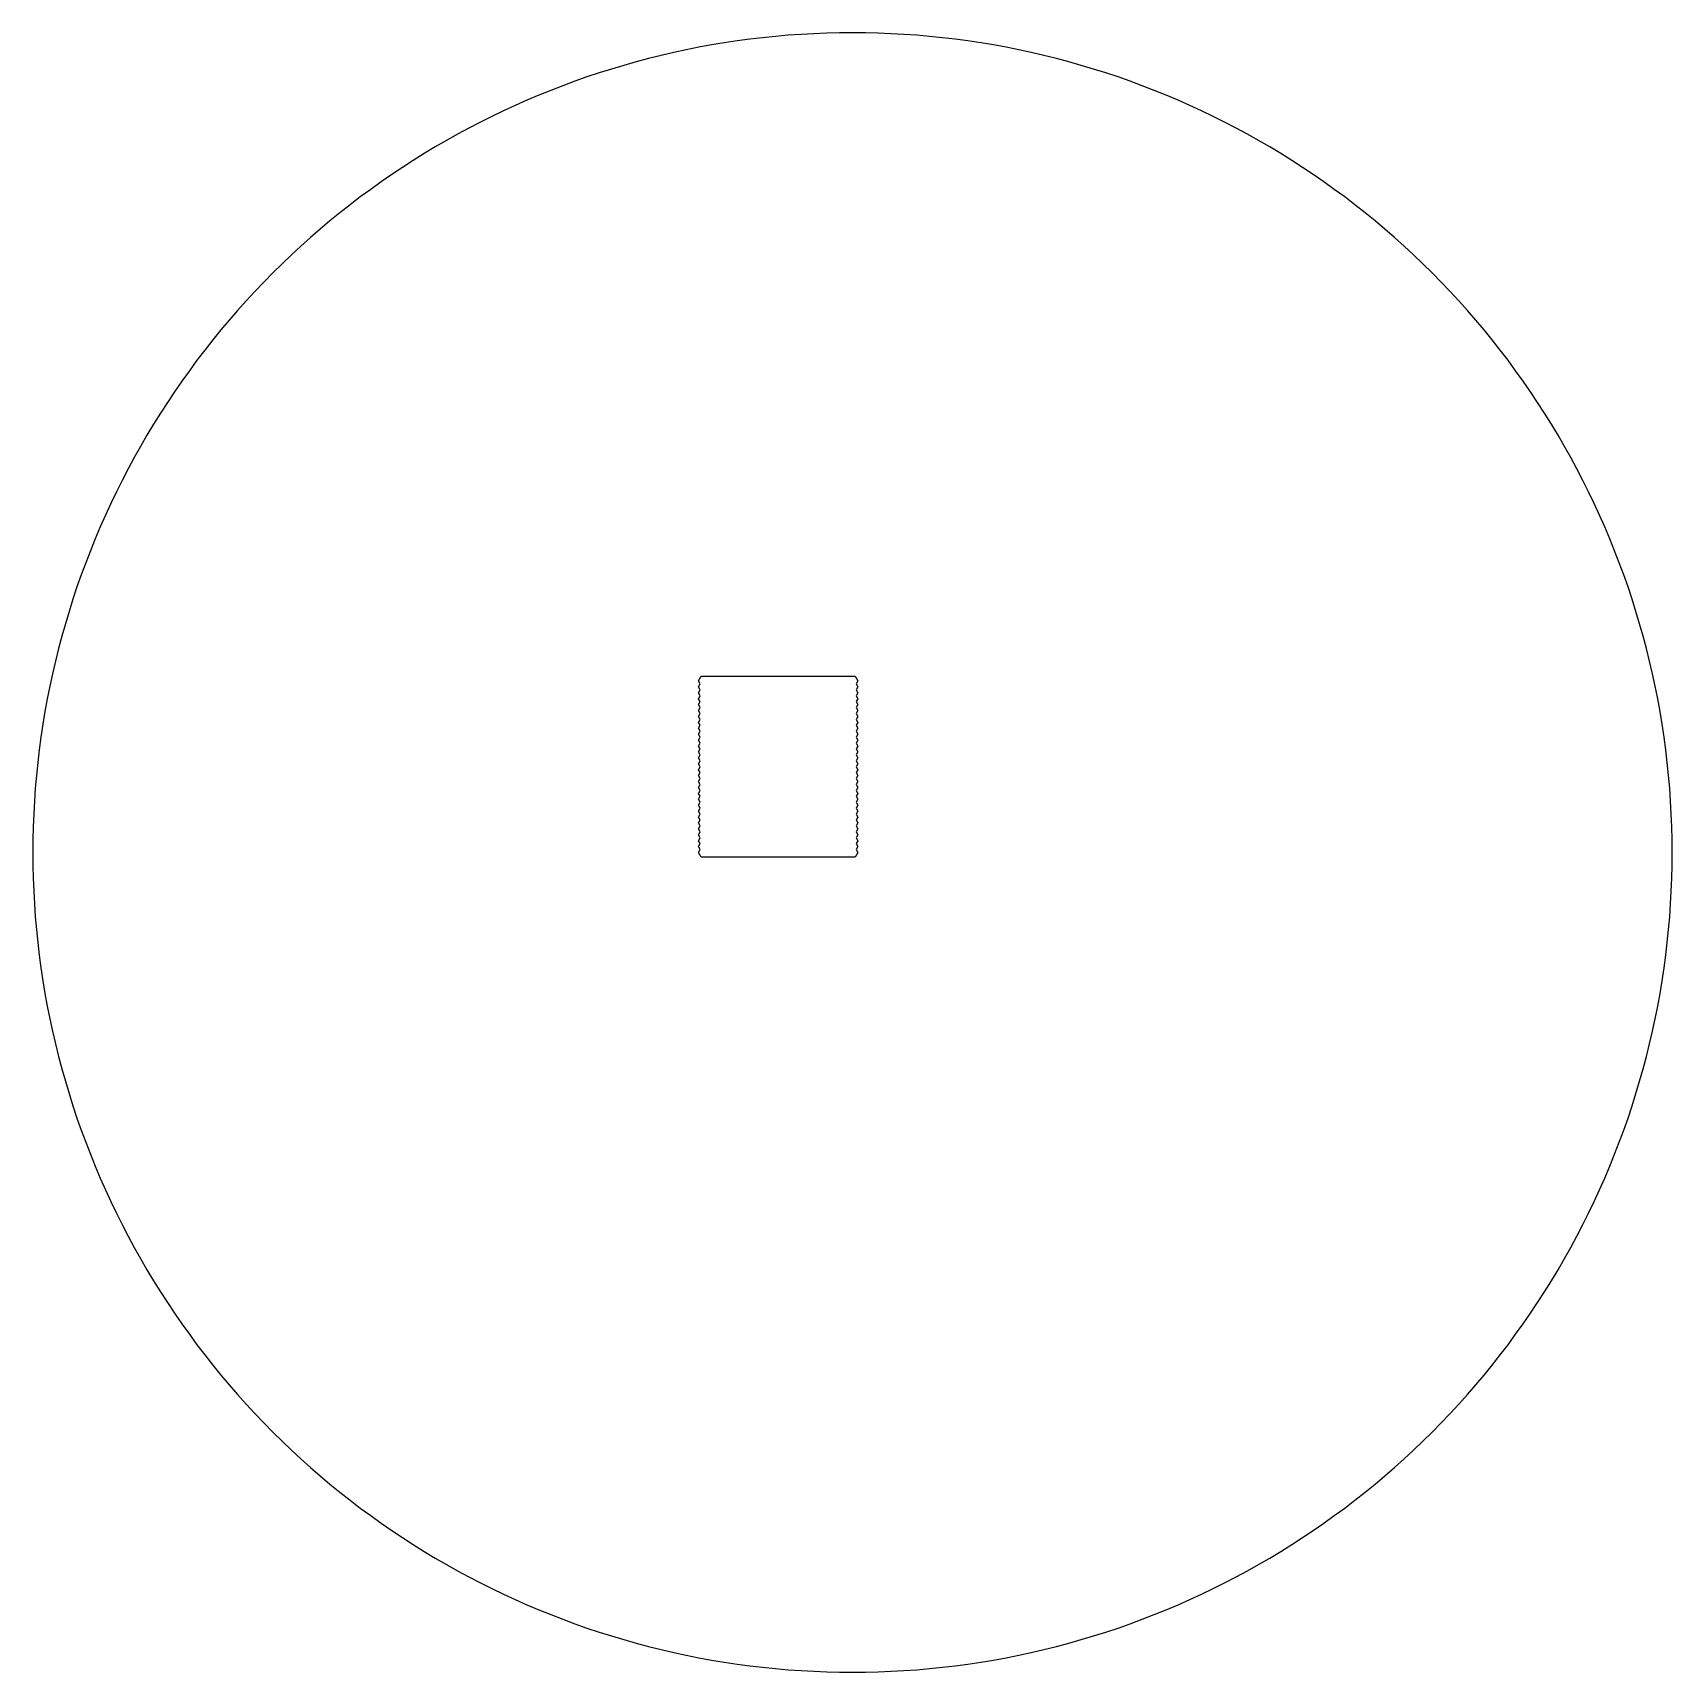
# Model space of a CAD drawing. Header units: metres. Extents: x -3000 to 3000, y -3000 to 3000.
import ezdxf

# ---------------------------------------------------------------- set-up
doc = ezdxf.new("R2010")
doc.units = ezdxf.units.M

msp = doc.modelspace()

# ---------------------------------------------------------------- linework, layer by layer
for p, q in [((0, 3000), (-47.1219, 2999.63)), ((47.1219, 2999.63), (0, 3000)), ((-562.144, 2946.86), (-608.362, 2937.67)), ((-515.787, 2955.33), (-562.144, 2946.86)), ((-469.303, 2963.07), (-515.787, 2955.33)), ((-422.704, 2970.07), (-469.303, 2963.07)), ((-376, 2976.34), (-422.704, 2970.07)), ((-329.203, 2981.88), (-376, 2976.34)), ((-282.325, 2986.69), (-329.203, 2981.88)), ((-235.377, 2990.75), (-282.325, 2986.69)), ((-188.372, 2994.08), (-235.377, 2990.75)), ((-141.319, 2996.67), (-188.372, 2994.08)), ((-94.2323, 2998.52), (-141.319, 2996.67)), ((-47.1219, 2999.63), (-94.2323, 2998.52)), ((94.2323, 2998.52), (47.1219, 2999.63)), ((141.319, 2996.67), (94.2323, 2998.52)), ((188.372, 2994.08), (141.319, 2996.67)), ((235.377, 2990.75), (188.372, 2994.08)), ((282.325, 2986.69), (235.377, 2990.75)), ((329.203, 2981.88), (282.325, 2986.69)), ((376, 2976.34), (329.203, 2981.88)), ((422.704, 2970.07), (376, 2976.34)), ((469.303, 2963.07), (422.704, 2970.07)), ((515.787, 2955.33), (469.303, 2963.07)), ((562.144, 2946.86), (515.787, 2955.33)), ((608.362, 2937.67), (562.144, 2946.86)), ((-836.973, 2880.88), (-882.121, 2867.38)), ((-791.619, 2893.67), (-836.973, 2880.88)), ((-746.07, 2905.75), (-791.619, 2893.67)), ((-700.336, 2917.11), (-746.07, 2905.75)), ((-654.43, 2927.75), (-700.336, 2917.11)), ((-608.362, 2937.67), (-654.43, 2927.75)), ((654.43, 2927.75), (608.362, 2937.67)), ((700.336, 2917.11), (654.43, 2927.75)), ((746.07, 2905.75), (700.336, 2917.11)), ((791.619, 2893.67), (746.07, 2905.75)), ((836.973, 2880.88), (791.619, 2893.67)), ((882.121, 2867.38), (836.973, 2880.88)), ((-1016.21, 2822.64), (-1060.42, 2806.33)), ((-971.752, 2838.26), (-1016.21, 2822.64)), ((-927.051, 2853.17), (-971.752, 2838.26)), ((-882.121, 2867.38), (-927.051, 2853.17)), ((927.051, 2853.17), (882.121, 2867.38)), ((971.752, 2838.26), (927.051, 2853.17)), ((1016.21, 2822.64), (971.752, 2838.26)), ((1060.42, 2806.33), (1016.21, 2822.64)), ((-1148.05, 2771.64), (-1191.44, 2753.26)), ((-1104.37, 2789.33), (-1148.05, 2771.64)), ((-1060.42, 2806.33), (-1104.37, 2789.33)), ((1104.37, 2789.33), (1060.42, 2806.33)), ((1148.05, 2771.64), (1104.37, 2789.33)), ((1191.44, 2753.26), (1148.05, 2771.64)), ((-1277.34, 2714.48), (-1319.82, 2694.08)), ((-1234.54, 2734.21), (-1277.34, 2714.48)), ((-1191.44, 2753.26), (-1234.54, 2734.21)), ((1234.54, 2734.21), (1191.44, 2753.26)), ((1277.34, 2714.48), (1234.54, 2734.21)), ((1319.82, 2694.08), (1277.34, 2714.48)), ((-1403.79, 2651.3), (-1445.26, 2628.92)), ((-1361.97, 2673.02), (-1403.79, 2651.3)), ((-1319.82, 2694.08), (-1361.97, 2673.02)), ((1361.97, 2673.02), (1319.82, 2694.08)), ((1403.79, 2651.3), (1361.97, 2673.02)), ((1445.26, 2628.92), (1403.79, 2651.3)), ((-1527.12, 2582.23), (-1567.5, 2557.92)), ((-1486.38, 2605.89), (-1527.12, 2582.23)), ((-1445.26, 2628.92), (-1486.38, 2605.89)), ((1486.38, 2605.89), (1445.26, 2628.92)), ((1527.12, 2582.23), (1486.38, 2605.89)), ((1567.5, 2557.92), (1527.12, 2582.23)), ((-1607.48, 2532.98), (-1647.07, 2507.42)), ((-1567.5, 2557.92), (-1607.48, 2532.98)), ((1607.48, 2532.98), (1567.5, 2557.92)), ((1647.07, 2507.42), (1607.48, 2532.98)), ((-1686.25, 2481.24), (-1725.02, 2454.45)), ((-1647.07, 2507.42), (-1686.25, 2481.24)), ((1686.25, 2481.24), (1647.07, 2507.42)), ((1725.02, 2454.45), (1686.25, 2481.24)), ((-1763.36, 2427.05), (-1801.26, 2399.05)), ((-1725.02, 2454.45), (-1763.36, 2427.05)), ((1763.36, 2427.05), (1725.02, 2454.45)), ((1801.26, 2399.05), (1763.36, 2427.05)), ((-1875.73, 2341.29), (-1912.27, 2311.54)), ((-1838.72, 2370.47), (-1875.73, 2341.29)), ((-1801.26, 2399.05), (-1838.72, 2370.47)), ((1838.72, 2370.47), (1801.26, 2399.05)), ((1875.73, 2341.29), (1838.72, 2370.47)), ((1912.27, 2311.54), (1875.73, 2341.29)), ((-1948.34, 2281.22), (-1983.94, 2250.33)), ((-1912.27, 2311.54), (-1948.34, 2281.22)), ((1948.34, 2281.22), (1912.27, 2311.54)), ((1983.94, 2250.33), (1948.34, 2281.22)), ((-1983.94, 2250.33), (-2019.04, 2218.89)), ((2019.04, 2218.89), (1983.94, 2250.33)), ((-2053.64, 2186.91), (-2087.74, 2154.38)), ((-2019.04, 2218.89), (-2053.64, 2186.91)), ((2053.64, 2186.91), (2019.04, 2218.89)), ((2087.74, 2154.38), (2053.64, 2186.91)), ((-2121.32, 2121.32), (-2154.38, 2087.74)), ((-2087.74, 2154.38), (-2121.32, 2121.32)), ((2121.32, 2121.32), (2087.74, 2154.38)), ((2154.38, 2087.74), (2121.32, 2121.32)), ((-2186.91, 2053.64), (-2218.89, 2019.04)), ((-2154.38, 2087.74), (-2186.91, 2053.64)), ((2186.91, 2053.64), (2154.38, 2087.74)), ((2218.89, 2019.04), (2186.91, 2053.64)), ((-2250.33, 1983.94), (-2281.22, 1948.34)), ((-2218.89, 2019.04), (-2250.33, 1983.94)), ((2250.33, 1983.94), (2218.89, 2019.04)), ((2281.22, 1948.34), (2250.33, 1983.94)), ((-2281.22, 1948.34), (-2311.54, 1912.27)), ((2311.54, 1912.27), (2281.22, 1948.34)), ((-2341.29, 1875.73), (-2370.47, 1838.72)), ((-2311.54, 1912.27), (-2341.29, 1875.73)), ((2341.29, 1875.73), (2311.54, 1912.27)), ((2370.47, 1838.72), (2341.29, 1875.73)), ((-2399.05, 1801.26), (-2427.05, 1763.36)), ((-2370.47, 1838.72), (-2399.05, 1801.26)), ((2399.05, 1801.26), (2370.47, 1838.72)), ((2427.05, 1763.36), (2399.05, 1801.26)), ((-2427.05, 1763.36), (-2454.45, 1725.02)), ((2454.45, 1725.02), (2427.05, 1763.36)), ((-2481.24, 1686.25), (-2507.42, 1647.07)), ((-2454.45, 1725.02), (-2481.24, 1686.25)), ((2481.24, 1686.25), (2454.45, 1725.02)), ((2507.42, 1647.07), (2481.24, 1686.25)), ((-2507.42, 1647.07), (-2532.98, 1607.48)), ((2532.98, 1607.48), (2507.42, 1647.07)), ((-2557.92, 1567.5), (-2582.23, 1527.12)), ((-2532.98, 1607.48), (-2557.92, 1567.5)), ((2557.92, 1567.5), (2532.98, 1607.48)), ((2582.23, 1527.12), (2557.92, 1567.5)), ((-2582.23, 1527.12), (-2605.89, 1486.38)), ((2605.89, 1486.38), (2582.23, 1527.12)), ((-2628.92, 1445.26), (-2651.3, 1403.79)), ((-2605.89, 1486.38), (-2628.92, 1445.26)), ((2628.92, 1445.26), (2605.89, 1486.38)), ((2651.3, 1403.79), (2628.92, 1445.26)), ((-2651.3, 1403.79), (-2673.02, 1361.97)), ((2673.02, 1361.97), (2651.3, 1403.79)), ((-2673.02, 1361.97), (-2694.08, 1319.82)), ((2694.08, 1319.82), (2673.02, 1361.97)), ((-2714.48, 1277.34), (-2734.21, 1234.54)), ((-2694.08, 1319.82), (-2714.48, 1277.34)), ((2714.48, 1277.34), (2694.08, 1319.82)), ((2734.21, 1234.54), (2714.48, 1277.34)), ((-2734.21, 1234.54), (-2753.26, 1191.44)), ((2753.26, 1191.44), (2734.21, 1234.54)), ((-2771.64, 1148.05), (-2789.33, 1104.37)), ((-2753.26, 1191.44), (-2771.64, 1148.05)), ((2771.64, 1148.05), (2753.26, 1191.44)), ((2789.33, 1104.37), (2771.64, 1148.05)), ((-2789.33, 1104.37), (-2806.33, 1060.42)), ((2806.33, 1060.42), (2789.33, 1104.37)), ((-2806.33, 1060.42), (-2822.64, 1016.21)), ((2822.64, 1016.21), (2806.33, 1060.42)), ((-2838.26, 971.752), (-2853.17, 927.051)), ((-2822.64, 1016.21), (-2838.26, 971.752)), ((2838.26, 971.752), (2822.64, 1016.21)), ((2853.17, 927.051), (2838.26, 971.752)), ((-2853.17, 927.051), (-2867.38, 882.121)), ((2867.38, 882.121), (2853.17, 927.051)), ((-2867.38, 882.121), (-2880.88, 836.973)), ((2880.88, 836.973), (2867.38, 882.121)), ((-2893.67, 791.619), (-2905.75, 746.07)), ((-2880.88, 836.973), (-2893.67, 791.619)), ((2893.67, 791.619), (2880.88, 836.973)), ((2905.75, 746.07), (2893.67, 791.619)), ((-2905.75, 746.07), (-2917.11, 700.336)), ((2917.11, 700.336), (2905.75, 746.07)), ((-2917.11, 700.336), (-2927.75, 654.43)), ((2927.75, 654.43), (2917.11, 700.336)), ((-2937.67, 608.362), (-2946.86, 562.144)), ((-2927.75, 654.43), (-2937.67, 608.362)), ((-563.75, 627.868), (-553.75, 645.189)), ((-557.5, 617.043), (-563.75, 627.868)), ((-563.75, 606.218), (-557.5, 617.043)), ((-557.5, 595.392), (-563.75, 606.218)), ((-553.75, 645.189), (10, 645.189)), ((10, 645.189), (20, 627.868)), ((20, 627.868), (13.75, 617.043)), ((13.75, 617.043), (20, 606.218)), ((20, 606.218), (13.75, 595.392)), ((2937.67, 608.362), (2927.75, 654.43)), ((2946.86, 562.144), (2937.67, 608.362)), ((-2946.86, 562.144), (-2955.33, 515.787)), ((-563.75, 584.567), (-557.5, 595.392)), ((-557.5, 573.742), (-563.75, 584.567)), ((-563.75, 562.917), (-557.5, 573.742)), ((-557.5, 552.091), (-563.75, 562.917)), ((-563.75, 541.266), (-557.5, 552.091)), ((-557.5, 530.441), (-563.75, 541.266)), ((13.75, 595.392), (20, 584.567)), ((20, 584.567), (13.75, 573.742)), ((13.75, 573.742), (20, 562.917)), ((20, 562.917), (13.75, 552.091)), ((13.75, 552.091), (20, 541.266)), ((20, 541.266), (13.75, 530.441)), ((2955.33, 515.787), (2946.86, 562.144)), ((-2955.33, 515.787), (-2963.07, 469.303)), ((-563.75, 519.615), (-557.5, 530.441)), ((-557.5, 508.79), (-563.75, 519.615)), ((-563.75, 497.965), (-557.5, 508.79)), ((-557.5, 487.139), (-563.75, 497.965)), ((-563.75, 476.314), (-557.5, 487.139)), ((13.75, 530.441), (20, 519.615)), ((20, 519.615), (13.75, 508.79)), ((13.75, 508.79), (20, 497.965)), ((20, 497.965), (13.75, 487.139)), ((13.75, 487.139), (20, 476.314)), ((2963.07, 469.303), (2955.33, 515.787)), ((-2970.07, 422.704), (-2976.34, 376)), ((-2963.07, 469.303), (-2970.07, 422.704)), ((-557.5, 465.489), (-563.75, 476.314)), ((-563.75, 454.663), (-557.5, 465.489)), ((-557.5, 443.838), (-563.75, 454.663)), ((-563.75, 433.013), (-557.5, 443.838)), ((-557.5, 422.187), (-563.75, 433.013)), ((-563.75, 411.362), (-557.5, 422.187)), ((20, 476.314), (13.75, 465.489)), ((13.75, 465.489), (20, 454.663)), ((20, 454.663), (13.75, 443.838)), ((13.75, 443.838), (20, 433.013)), ((20, 433.013), (13.75, 422.187)), ((13.75, 422.187), (20, 411.362)), ((2970.07, 422.704), (2963.07, 469.303)), ((2976.34, 376), (2970.07, 422.704)), ((-2976.34, 376), (-2981.88, 329.203)), ((-557.5, 400.537), (-563.75, 411.362)), ((-563.75, 389.711), (-557.5, 400.537)), ((-557.5, 378.886), (-563.75, 389.711)), ((-563.75, 368.061), (-557.5, 378.886)), ((-557.5, 357.235), (-563.75, 368.061)), ((20, 411.362), (13.75, 400.537)), ((13.75, 400.537), (20, 389.711)), ((20, 389.711), (13.75, 378.886)), ((13.75, 378.886), (20, 368.061)), ((20, 368.061), (13.75, 357.235)), ((2981.88, 329.203), (2976.34, 376)), ((-2981.88, 329.203), (-2986.69, 282.325)), ((-563.75, 346.41), (-557.5, 357.235)), ((-557.5, 335.585), (-563.75, 346.41)), ((-563.75, 324.76), (-557.5, 335.585)), ((-557.5, 313.934), (-563.75, 324.76)), ((-563.75, 303.109), (-557.5, 313.934)), ((-557.5, 292.284), (-563.75, 303.109)), ((13.75, 357.235), (20, 346.41)), ((20, 346.41), (13.75, 335.585)), ((13.75, 335.585), (20, 324.76)), ((20, 324.76), (13.75, 313.934)), ((13.75, 313.934), (20, 303.109)), ((20, 303.109), (13.75, 292.284)), ((2986.69, 282.325), (2981.88, 329.203)), ((-2986.69, 282.325), (-2990.75, 235.377)), ((-563.75, 281.458), (-557.5, 292.284)), ((-557.5, 270.633), (-563.75, 281.458)), ((-563.75, 259.808), (-557.5, 270.633)), ((-557.5, 248.982), (-563.75, 259.808)), ((-563.75, 238.157), (-557.5, 248.982)), ((13.75, 292.284), (20, 281.458)), ((20, 281.458), (13.75, 270.633)), ((13.75, 270.633), (20, 259.808)), ((20, 259.808), (13.75, 248.982)), ((13.75, 248.982), (20, 238.157)), ((2990.75, 235.377), (2986.69, 282.325)), ((-2994.08, 188.372), (-2996.67, 141.319)), ((-2990.75, 235.377), (-2994.08, 188.372)), ((-557.5, 227.332), (-563.75, 238.157)), ((-563.75, 216.506), (-557.5, 227.332)), ((-557.5, 205.681), (-563.75, 216.506)), ((-563.75, 194.856), (-557.5, 205.681)), ((-557.5, 184.03), (-563.75, 194.856)), ((-563.75, 173.205), (-557.5, 184.03)), ((20, 238.157), (13.75, 227.332)), ((13.75, 227.332), (20, 216.506)), ((20, 216.506), (13.75, 205.681)), ((13.75, 205.681), (20, 194.856)), ((20, 194.856), (13.75, 184.03)), ((13.75, 184.03), (20, 173.205)), ((2994.08, 188.372), (2990.75, 235.377)), ((2996.67, 141.319), (2994.08, 188.372)), ((-2996.67, 141.319), (-2998.52, 94.2323)), ((-557.5, 162.38), (-563.75, 173.205)), ((-563.75, 151.554), (-557.5, 162.38)), ((-557.5, 140.729), (-563.75, 151.554)), ((-563.75, 129.904), (-557.5, 140.729)), ((-557.5, 119.078), (-563.75, 129.904)), ((20, 173.205), (13.75, 162.38)), ((13.75, 162.38), (20, 151.554)), ((20, 151.554), (13.75, 140.729)), ((13.75, 140.729), (20, 129.904)), ((20, 129.904), (13.75, 119.078)), ((2998.52, 94.2323), (2996.67, 141.319)), ((-2998.52, 94.2323), (-2999.63, 47.1219)), ((-563.75, 108.253), (-557.5, 119.078)), ((-557.5, 97.4279), (-563.75, 108.253)), ((-563.75, 86.6025), (-557.5, 97.4279)), ((-557.5, 75.7772), (-563.75, 86.6025)), ((-563.75, 64.9519), (-557.5, 75.7772)), ((-557.5, 54.1266), (-563.75, 64.9519)), ((13.75, 119.078), (20, 108.253)), ((20, 108.253), (13.75, 97.4279)), ((13.75, 97.4279), (20, 86.6025)), ((20, 86.6025), (13.75, 75.7772)), ((13.75, 75.7772), (20, 64.9519)), ((20, 64.9519), (13.75, 54.1266)), ((2999.63, 47.1219), (2998.52, 94.2323)), ((-2999.63, 47.1219), (-3000, 0)), ((-3000, 0), (-2999.63, -47.1219)), ((-563.75, 43.3013), (-557.5, 54.1266)), ((-557.5, 32.476), (-563.75, 43.3013)), ((-563.75, 21.6506), (-557.5, 32.476)), ((-557.5, 10.8253), (-563.75, 21.6506)), ((-563.75, 0), (-557.5, 10.8253)), ((-553.75, -17.3205), (-563.75, 0)), ((20, 0), (10, -17.3205)), ((13.75, 54.1266), (20, 43.3013)), ((20, 43.3013), (13.75, 32.476)), ((13.75, 32.476), (20, 21.6506)), ((20, 21.6506), (13.75, 10.8253)), ((13.75, 10.8253), (20, 0)), ((3000, 0), (2999.63, 47.1219)), ((2999.63, -47.1219), (3000, 0)), ((-2999.63, -47.1219), (-2998.52, -94.2323)), ((10, -17.3205), (-553.75, -17.3205)), ((2998.52, -94.2323), (2999.63, -47.1219)), ((-2998.52, -94.2323), (-2996.67, -141.319)), ((2996.67, -141.319), (2998.52, -94.2323)), ((-2996.67, -141.319), (-2994.08, -188.372)), ((2994.08, -188.372), (2996.67, -141.319)), ((-2994.08, -188.372), (-2990.75, -235.377)), ((-2990.75, -235.377), (-2986.69, -282.325)), ((2986.69, -282.325), (2990.75, -235.377)), ((2990.75, -235.377), (2994.08, -188.372)), ((-2986.69, -282.325), (-2981.88, -329.203)), ((2981.88, -329.203), (2986.69, -282.325)), ((-2981.88, -329.203), (-2976.34, -376)), ((2976.34, -376), (2981.88, -329.203)), ((-2976.34, -376), (-2970.07, -422.704)), ((2970.07, -422.704), (2976.34, -376)), ((-2970.07, -422.704), (-2963.07, -469.303)), ((-2963.07, -469.303), (-2955.33, -515.787)), ((2955.33, -515.787), (2963.07, -469.303)), ((2963.07, -469.303), (2970.07, -422.704)), ((-2955.33, -515.787), (-2946.86, -562.144)), ((2946.86, -562.144), (2955.33, -515.787)), ((-2946.86, -562.144), (-2937.67, -608.362)), ((2937.67, -608.362), (2946.86, -562.144)), ((-2937.67, -608.362), (-2927.75, -654.43)), ((-2927.75, -654.43), (-2917.11, -700.336)), ((2917.11, -700.336), (2927.75, -654.43)), ((2927.75, -654.43), (2937.67, -608.362)), ((-2917.11, -700.336), (-2905.75, -746.07)), ((2905.75, -746.07), (2917.11, -700.336)), ((-2905.75, -746.07), (-2893.67, -791.619)), ((2893.67, -791.619), (2905.75, -746.07)), ((-2893.67, -791.619), (-2880.88, -836.973)), ((-2880.88, -836.973), (-2867.38, -882.121)), ((2867.38, -882.121), (2880.88, -836.973)), ((2880.88, -836.973), (2893.67, -791.619)), ((-2867.38, -882.121), (-2853.17, -927.051)), ((2853.17, -927.051), (2867.38, -882.121)), ((-2853.17, -927.051), (-2838.26, -971.752)), ((2838.26, -971.752), (2853.17, -927.051)), ((-2838.26, -971.752), (-2822.64, -1016.21)), ((-2822.64, -1016.21), (-2806.33, -1060.42)), ((2806.33, -1060.42), (2822.64, -1016.21)), ((2822.64, -1016.21), (2838.26, -971.752)), ((-2806.33, -1060.42), (-2789.33, -1104.37)), ((2789.33, -1104.37), (2806.33, -1060.42)), ((-2789.33, -1104.37), (-2771.64, -1148.05)), ((2771.64, -1148.05), (2789.33, -1104.37)), ((-2771.64, -1148.05), (-2753.26, -1191.44)), ((-2753.26, -1191.44), (-2734.21, -1234.54)), ((2734.21, -1234.54), (2753.26, -1191.44)), ((2753.26, -1191.44), (2771.64, -1148.05)), ((-2734.21, -1234.54), (-2714.48, -1277.34)), ((2714.48, -1277.34), (2734.21, -1234.54)), ((-2714.48, -1277.34), (-2694.08, -1319.82)), ((-2694.08, -1319.82), (-2673.02, -1361.97)), ((2673.02, -1361.97), (2694.08, -1319.82)), ((2694.08, -1319.82), (2714.48, -1277.34)), ((-2673.02, -1361.97), (-2651.3, -1403.79)), ((2651.3, -1403.79), (2673.02, -1361.97)), ((-2651.3, -1403.79), (-2628.92, -1445.26)), ((2628.92, -1445.26), (2651.3, -1403.79)), ((-2628.92, -1445.26), (-2605.89, -1486.38)), ((-2605.89, -1486.38), (-2582.23, -1527.12)), ((2582.23, -1527.12), (2605.89, -1486.38)), ((2605.89, -1486.38), (2628.92, -1445.26)), ((-2582.23, -1527.12), (-2557.92, -1567.5)), ((2557.92, -1567.5), (2582.23, -1527.12)), ((-2557.92, -1567.5), (-2532.98, -1607.48)), ((-2532.98, -1607.48), (-2507.42, -1647.07)), ((2507.42, -1647.07), (2532.98, -1607.48)), ((2532.98, -1607.48), (2557.92, -1567.5)), ((-2507.42, -1647.07), (-2481.24, -1686.25)), ((2481.24, -1686.25), (2507.42, -1647.07)), ((-2481.24, -1686.25), (-2454.45, -1725.02)), ((-2454.45, -1725.02), (-2427.05, -1763.36)), ((2427.05, -1763.36), (2454.45, -1725.02)), ((2454.45, -1725.02), (2481.24, -1686.25)), ((-2427.05, -1763.36), (-2399.05, -1801.26)), ((2399.05, -1801.26), (2427.05, -1763.36)), ((-2399.05, -1801.26), (-2370.47, -1838.72)), ((-2370.47, -1838.72), (-2341.29, -1875.73)), ((2341.29, -1875.73), (2370.47, -1838.72)), ((2370.47, -1838.72), (2399.05, -1801.26)), ((-2341.29, -1875.73), (-2311.54, -1912.27)), ((-2311.54, -1912.27), (-2281.22, -1948.34)), ((2281.22, -1948.34), (2311.54, -1912.27)), ((2311.54, -1912.27), (2341.29, -1875.73)), ((-2281.22, -1948.34), (-2250.33, -1983.94)), ((2250.33, -1983.94), (2281.22, -1948.34)), ((-2250.33, -1983.94), (-2218.89, -2019.04)), ((-2218.89, -2019.04), (-2186.91, -2053.64)), ((2186.91, -2053.64), (2218.89, -2019.04)), ((2218.89, -2019.04), (2250.33, -1983.94)), ((-2186.91, -2053.64), (-2154.38, -2087.74)), ((-2154.38, -2087.74), (-2121.32, -2121.32)), ((2121.32, -2121.32), (2154.38, -2087.74)), ((2154.38, -2087.74), (2186.91, -2053.64)), ((-2121.32, -2121.32), (-2087.74, -2154.38)), ((-2087.74, -2154.38), (-2053.64, -2186.91)), ((2053.64, -2186.91), (2087.74, -2154.38)), ((2087.74, -2154.38), (2121.32, -2121.32)), ((-2053.64, -2186.91), (-2019.04, -2218.89)), ((-2019.04, -2218.89), (-1983.94, -2250.33)), ((1983.94, -2250.33), (2019.04, -2218.89)), ((2019.04, -2218.89), (2053.64, -2186.91)), ((-1983.94, -2250.33), (-1948.34, -2281.22)), ((1948.34, -2281.22), (1983.94, -2250.33)), ((-1948.34, -2281.22), (-1912.27, -2311.54)), ((-1912.27, -2311.54), (-1875.73, -2341.29)), ((1875.73, -2341.29), (1912.27, -2311.54)), ((1912.27, -2311.54), (1948.34, -2281.22)), ((-1875.73, -2341.29), (-1838.72, -2370.47)), ((-1838.72, -2370.47), (-1801.26, -2399.05)), ((-1801.26, -2399.05), (-1763.36, -2427.05)), ((1763.36, -2427.05), (1801.26, -2399.05)), ((1801.26, -2399.05), (1838.72, -2370.47)), ((1838.72, -2370.47), (1875.73, -2341.29)), ((-1763.36, -2427.05), (-1725.02, -2454.45)), ((-1725.02, -2454.45), (-1686.25, -2481.24)), ((1686.25, -2481.24), (1725.02, -2454.45)), ((1725.02, -2454.45), (1763.36, -2427.05)), ((-1686.25, -2481.24), (-1647.07, -2507.42)), ((-1647.07, -2507.42), (-1607.48, -2532.98)), ((1607.48, -2532.98), (1647.07, -2507.42)), ((1647.07, -2507.42), (1686.25, -2481.24)), ((-1607.48, -2532.98), (-1567.5, -2557.92)), ((-1567.5, -2557.92), (-1527.12, -2582.23)), ((1527.12, -2582.23), (1567.5, -2557.92)), ((1567.5, -2557.92), (1607.48, -2532.98)), ((-1527.12, -2582.23), (-1486.38, -2605.89)), ((-1486.38, -2605.89), (-1445.26, -2628.92)), ((-1445.26, -2628.92), (-1403.79, -2651.3)), ((1403.79, -2651.3), (1445.26, -2628.92)), ((1445.26, -2628.92), (1486.38, -2605.89)), ((1486.38, -2605.89), (1527.12, -2582.23)), ((-1403.79, -2651.3), (-1361.97, -2673.02)), ((-1361.97, -2673.02), (-1319.82, -2694.08)), ((-1319.82, -2694.08), (-1277.34, -2714.48)), ((1277.34, -2714.48), (1319.82, -2694.08)), ((1319.82, -2694.08), (1361.97, -2673.02)), ((1361.97, -2673.02), (1403.79, -2651.3)), ((-1277.34, -2714.48), (-1234.54, -2734.21)), ((-1234.54, -2734.21), (-1191.44, -2753.26)), ((-1191.44, -2753.26), (-1148.05, -2771.64)), ((1148.05, -2771.64), (1191.44, -2753.26)), ((1191.44, -2753.26), (1234.54, -2734.21)), ((1234.54, -2734.21), (1277.34, -2714.48)), ((-1148.05, -2771.64), (-1104.37, -2789.33)), ((-1104.37, -2789.33), (-1060.42, -2806.33)), ((-1060.42, -2806.33), (-1016.21, -2822.64)), ((1016.21, -2822.64), (1060.42, -2806.33)), ((1060.42, -2806.33), (1104.37, -2789.33)), ((1104.37, -2789.33), (1148.05, -2771.64)), ((-1016.21, -2822.64), (-971.752, -2838.26)), ((-971.752, -2838.26), (-927.051, -2853.17)), ((-927.051, -2853.17), (-882.121, -2867.38)), ((-882.121, -2867.38), (-836.973, -2880.88)), ((836.973, -2880.88), (882.121, -2867.38)), ((882.121, -2867.38), (927.051, -2853.17)), ((927.051, -2853.17), (971.752, -2838.26)), ((971.752, -2838.26), (1016.21, -2822.64)), ((-836.973, -2880.88), (-791.619, -2893.67)), ((-791.619, -2893.67), (-746.07, -2905.75)), ((-746.07, -2905.75), (-700.336, -2917.11)), ((-700.336, -2917.11), (-654.43, -2927.75)), ((-654.43, -2927.75), (-608.362, -2937.67)), ((-608.362, -2937.67), (-562.144, -2946.86)), ((562.144, -2946.86), (608.362, -2937.67)), ((608.362, -2937.67), (654.43, -2927.75)), ((654.43, -2927.75), (700.336, -2917.11)), ((700.336, -2917.11), (746.07, -2905.75)), ((746.07, -2905.75), (791.619, -2893.67)), ((791.619, -2893.67), (836.973, -2880.88)), ((-562.144, -2946.86), (-515.787, -2955.33)), ((-515.787, -2955.33), (-469.303, -2963.07)), ((-469.303, -2963.07), (-422.704, -2970.07)), ((-422.704, -2970.07), (-376, -2976.34)), ((-376, -2976.34), (-329.203, -2981.88)), ((-329.203, -2981.88), (-282.325, -2986.69)), ((-282.325, -2986.69), (-235.377, -2990.75)), ((-235.377, -2990.75), (-188.372, -2994.08)), ((-188.372, -2994.08), (-141.319, -2996.67)), ((-141.319, -2996.67), (-94.2323, -2998.52)), ((-94.2323, -2998.52), (-47.1219, -2999.63)), ((-47.1219, -2999.63), (0, -3000)), ((0, -3000), (47.1219, -2999.63)), ((47.1219, -2999.63), (94.2323, -2998.52)), ((94.2323, -2998.52), (141.319, -2996.67)), ((141.319, -2996.67), (188.372, -2994.08)), ((188.372, -2994.08), (235.377, -2990.75)), ((235.377, -2990.75), (282.325, -2986.69)), ((282.325, -2986.69), (329.203, -2981.88)), ((329.203, -2981.88), (376, -2976.34)), ((376, -2976.34), (422.704, -2970.07)), ((422.704, -2970.07), (469.303, -2963.07)), ((469.303, -2963.07), (515.787, -2955.33)), ((515.787, -2955.33), (562.144, -2946.86))]:
    msp.add_line(p, q)

doc.saveas('drawing.dxf')
